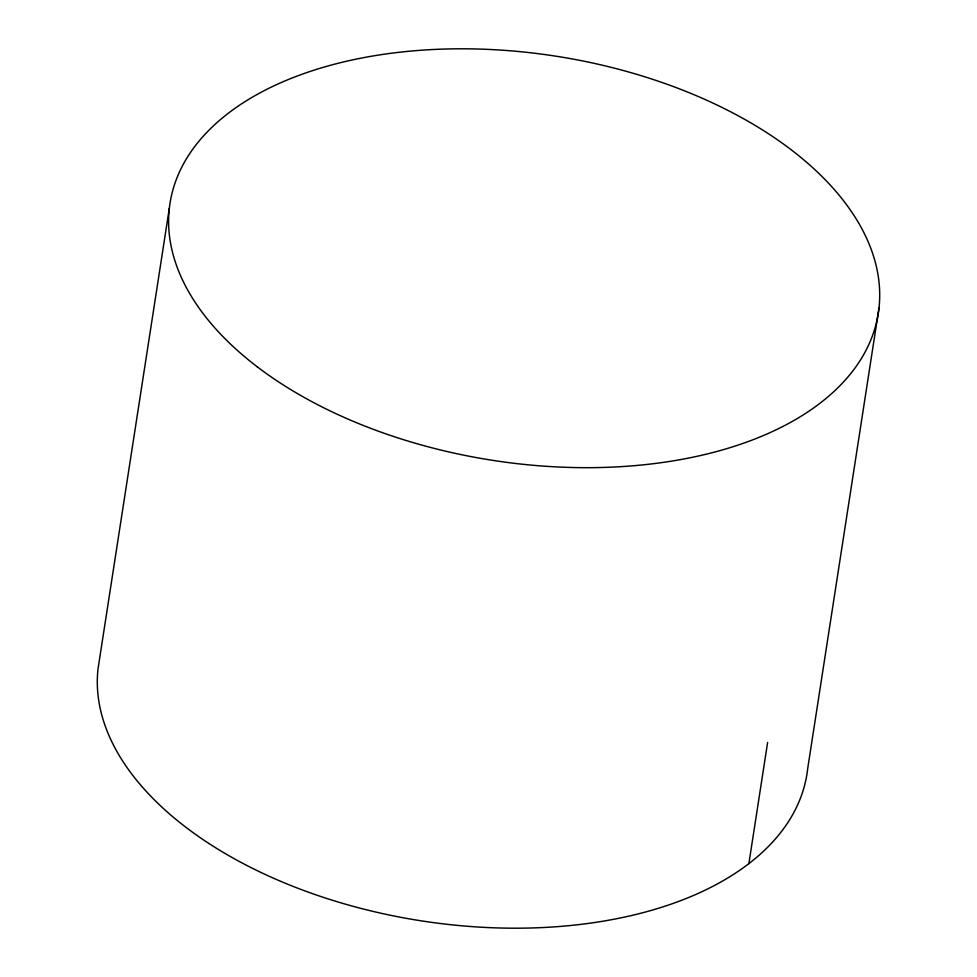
<?xml version="1.0" encoding="UTF-8"?>
<svg xmlns="http://www.w3.org/2000/svg" width="977" height="977" viewBox="0 0 977 977"><rect width="100%" height="100%" fill="white"/><g stroke="black" fill="none" stroke-linecap="round" stroke-linejoin="round"><path stroke-width="1.47" d="M169.302 208.406L98.018 668.915A358.4 204.547 8.8 0 0 430.283 922.178A358.4 204.547 8.8 0 0 807.698 768.594L878.982 308.085M748.87 863.631L767.629 742.447M257.281 366.839A358.4 204.547 8.8 0 0 861.055 359.035A358.4 204.547 8.8 0 0 454.097 48.85A358.4 204.547 8.8 0 0 257.281 366.839"/></g></svg>
